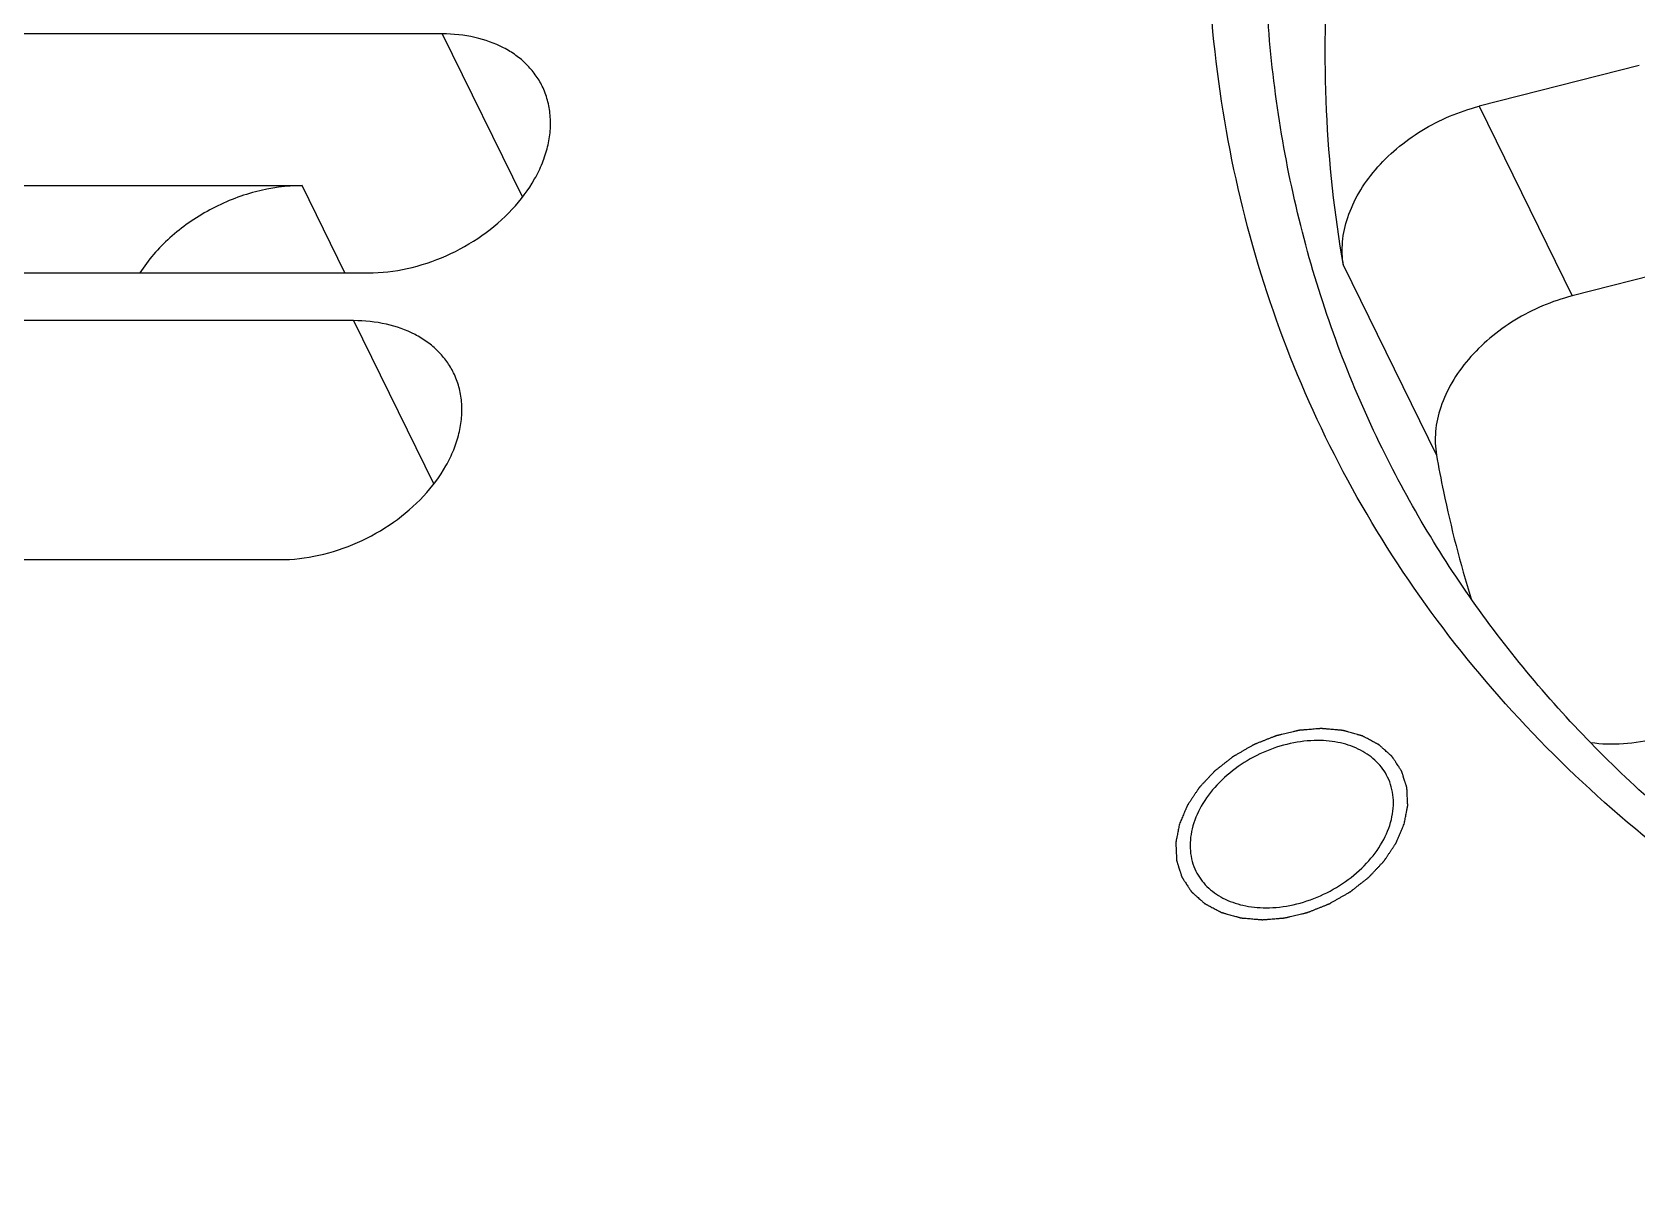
# Model space of a CAD drawing. Header units: millimetres. Extents: x 0 to 841, y 0 to 594.
# Drawn here: x 151.73 to 178.04, y 69.73 to 88.76 of the extents above; entities that cross this region are included whole.
import ezdxf

# ---------------------------------------------------------------- set-up
doc = ezdxf.new("R2010")
doc.units = ezdxf.units.MM
doc.header["$LTSCALE"] = 46.255
doc.layers.get('0').update_dxf_attribs({"linetype": 'CONTINUOUS'})
for name, color, linetype in [('03_ALL_AXES', 7, 'CONTINUOUS'), ('09_ALL_ROUNDS', 7, 'CONTINUOUS'), ('10_ALL_CHAMFER', 7, 'CONTINUOUS')]:
    doc.layers.add(name, color=color, linetype=linetype)

msp = doc.modelspace()

# ---------------------------------------------------------------- linework, layer by layer
at = {"color": 4}
for points in [[(174.221, 75.777), (174.226, 75.802), (174.233, 75.84), (174.243, 75.891), (174.25, 75.929), (174.256, 75.961), (174.261, 75.986), (174.265, 76.005), (174.269, 76.024), (174.272, 76.04), (174.274, 76.053), (174.276, 76.062), (174.277, 76.07), (174.279, 76.076), (174.279, 76.079), (174.28, 76.081), (174.279, 76.084), (174.279, 76.087), (174.279, 76.092), (174.279, 76.1), (174.278, 76.109), (174.278, 76.121), (174.277, 76.136), (174.276, 76.154), (174.275, 76.173), (174.274, 76.197), (174.273, 76.228), (174.271, 76.258), (174.27, 76.283), (174.269, 76.301), (174.269, 76.319), (174.268, 76.334), (174.267, 76.347), (174.267, 76.354), (174.267, 76.36), (174.267, 76.365), (174.266, 76.369), (174.266, 76.372), (174.266, 76.374), (174.265, 76.376), (174.265, 76.379), (174.263, 76.382), (174.262, 76.387), (174.26, 76.392), (174.258, 76.399), (174.255, 76.411), (174.25, 76.425), (174.245, 76.442), (174.239, 76.458), (174.232, 76.481), (174.223, 76.509), (174.215, 76.537), (174.207, 76.56), (174.202, 76.576), (174.197, 76.593), (174.192, 76.607), (174.189, 76.619), (174.187, 76.626), (174.185, 76.631), (174.183, 76.636), (174.182, 76.639), (174.181, 76.642), (174.181, 76.644), (174.179, 76.646), (174.178, 76.648), (174.176, 76.652), (174.173, 76.655), (174.17, 76.66), (174.166, 76.667), (174.159, 76.677), (174.151, 76.689), (174.141, 76.704), (174.132, 76.719), (174.118, 76.739), (174.102, 76.764), (174.086, 76.789), (174.073, 76.81), (174.063, 76.825), (174.053, 76.84), (174.045, 76.852), (174.038, 76.862), (174.034, 76.868), (174.031, 76.874), (174.028, 76.877), (174.026, 76.88), (174.025, 76.883), (174.024, 76.885), (174.022, 76.886), (174.019, 76.888), (174.017, 76.891), (174.013, 76.894), (174.009, 76.898), (174.003, 76.903), (173.994, 76.911), (173.983, 76.921), (173.969, 76.933), (173.955, 76.945), (173.937, 76.962), (173.915, 76.982), (173.892, 77.002), (173.874, 77.018), (173.86, 77.03), (173.846, 77.042), (173.835, 77.053), (173.826, 77.061), (173.819, 77.067), (173.814, 77.072), (173.81, 77.075), (173.807, 77.077), (173.806, 77.079), (173.803, 77.08), (173.801, 77.082), (173.796, 77.084), (173.789, 77.088), (173.78, 77.092), (173.769, 77.098), (173.755, 77.106), (173.738, 77.115), (173.721, 77.124), (173.698, 77.136), (173.669, 77.151), (173.635, 77.169), (173.607, 77.184), (173.584, 77.196), (173.57, 77.204), (173.559, 77.21), (173.55, 77.214), (173.543, 77.218), (173.538, 77.221), (173.535, 77.222), (173.533, 77.223), (173.531, 77.224), (173.528, 77.225), (173.522, 77.227), (173.514, 77.229), (173.504, 77.232), (173.491, 77.235), (173.474, 77.24), (173.448, 77.248), (173.415, 77.257), (173.375, 77.268), (173.336, 77.279), (173.303, 77.289), (173.276, 77.296), (173.26, 77.301), (173.247, 77.304), (173.237, 77.307), (173.229, 77.309), (173.223, 77.311), (173.22, 77.312), (173.217, 77.313), (173.214, 77.313), (173.211, 77.313), (173.204, 77.314), (173.195, 77.315), (173.184, 77.316), (173.169, 77.317), (173.151, 77.319), (173.121, 77.321), (173.084, 77.324), (173.04, 77.328), (172.996, 77.332), (172.959, 77.335), (172.929, 77.338), (172.911, 77.339), (172.896, 77.341), (172.885, 77.342), (172.876, 77.343), (172.869, 77.343), (172.865, 77.343), (172.863, 77.344), (172.86, 77.343), (172.856, 77.343), (172.849, 77.343), (172.84, 77.342), (172.828, 77.341), (172.813, 77.34), (172.794, 77.338), (172.763, 77.336), (172.725, 77.332), (172.679, 77.329), (172.633, 77.325), (172.595, 77.322), (172.564, 77.319), (172.545, 77.318), (172.53, 77.317), (172.519, 77.316), (172.509, 77.315), (172.502, 77.314), (172.498, 77.314), (172.496, 77.314), (172.493, 77.313), (172.489, 77.312), (172.482, 77.311), (172.472, 77.308), (172.461, 77.306), (172.445, 77.302), (172.426, 77.297), (172.395, 77.29), (172.356, 77.281), (172.31, 77.27), (172.263, 77.259), (172.225, 77.249), (172.194, 77.242), (172.174, 77.237), (172.159, 77.234), (172.147, 77.231), (172.138, 77.229), (172.131, 77.227), (172.127, 77.226), (172.124, 77.226), (172.121, 77.224), (172.118, 77.223), (172.111, 77.22), (172.102, 77.216), (172.09, 77.212), (172.075, 77.206), (172.056, 77.199), (172.026, 77.187), (171.988, 77.172), (171.943, 77.154), (171.898, 77.136), (171.86, 77.121), (171.83, 77.109), (171.811, 77.101), (171.796, 77.095), (171.785, 77.091), (171.776, 77.087), (171.769, 77.085), (171.765, 77.083), (171.762, 77.082), (171.76, 77.08), (171.756, 77.078), (171.75, 77.075), (171.741, 77.07), (171.73, 77.063), (171.716, 77.055), (171.698, 77.045), (171.669, 77.029), (171.633, 77.008), (171.59, 76.983), (171.547, 76.959), (171.511, 76.938), (171.483, 76.922), (171.465, 76.911), (171.451, 76.903), (171.44, 76.897), (171.431, 76.892), (171.425, 76.888), (171.421, 76.886), (171.418, 76.885), (171.416, 76.883), (171.413, 76.881), (171.407, 76.876), (171.399, 76.87), (171.39, 76.863), (171.377, 76.853), (171.362, 76.841), (171.337, 76.821), (171.305, 76.796), (171.268, 76.767), (171.23, 76.737), (171.199, 76.713), (171.174, 76.693), (171.158, 76.681), (171.145, 76.671), (171.136, 76.663), (171.128, 76.657), (171.123, 76.653), (171.119, 76.65), (171.117, 76.649), (171.115, 76.646), (171.112, 76.644), (171.108, 76.639), (171.101, 76.632), (171.093, 76.623), (171.083, 76.612), (171.07, 76.598), (171.048, 76.576), (171.022, 76.547), (170.99, 76.514), (170.959, 76.48), (170.932, 76.452), (170.911, 76.43), (170.898, 76.416), (170.888, 76.404), (170.88, 76.396), (170.873, 76.389), (170.868, 76.384), (170.866, 76.381), (170.864, 76.379), (170.862, 76.377), (170.86, 76.374), (170.857, 76.368), (170.852, 76.361), (170.846, 76.352), (170.837, 76.339), (170.827, 76.324), (170.811, 76.3), (170.791, 76.269), (170.766, 76.233), (170.742, 76.196), (170.721, 76.166), (170.705, 76.141), (170.695, 76.126), (170.687, 76.114), (170.681, 76.105), (170.676, 76.097), (170.672, 76.092), (170.67, 76.089), (170.668, 76.087), (170.667, 76.084), (170.666, 76.081), (170.664, 76.075), (170.66, 76.067), (170.656, 76.058), (170.651, 76.045), (170.644, 76.029), (170.633, 76.003), (170.619, 75.971), (170.602, 75.932), (170.586, 75.893), (170.564, 75.842), (170.547, 75.803), (170.536, 75.777)], [(170.536, 75.777), (170.531, 75.752), (170.524, 75.714), (170.514, 75.663), (170.507, 75.625), (170.501, 75.593), (170.496, 75.568), (170.492, 75.549), (170.488, 75.53), (170.485, 75.514), (170.483, 75.501), (170.481, 75.492), (170.48, 75.484), (170.478, 75.478), (170.478, 75.475), (170.477, 75.473), (170.478, 75.47), (170.478, 75.467), (170.478, 75.462), (170.478, 75.454), (170.479, 75.445), (170.479, 75.433), (170.48, 75.418), (170.481, 75.4), (170.482, 75.381), (170.483, 75.357), (170.484, 75.326), (170.486, 75.296), (170.487, 75.271), (170.488, 75.253), (170.488, 75.235), (170.489, 75.22), (170.49, 75.207), (170.49, 75.2), (170.49, 75.194), (170.49, 75.189), (170.491, 75.185), (170.491, 75.182), (170.491, 75.18), (170.492, 75.178), (170.492, 75.175), (170.494, 75.172), (170.495, 75.167), (170.497, 75.162), (170.499, 75.155), (170.502, 75.143), (170.507, 75.129), (170.512, 75.113), (170.518, 75.096), (170.525, 75.073), (170.534, 75.045), (170.542, 75.017), (170.55, 74.994), (170.555, 74.978), (170.56, 74.961), (170.565, 74.947), (170.568, 74.935), (170.57, 74.928), (170.572, 74.923), (170.574, 74.918), (170.575, 74.915), (170.576, 74.912), (170.576, 74.91), (170.578, 74.908), (170.579, 74.906), (170.581, 74.903), (170.584, 74.899), (170.587, 74.894), (170.591, 74.887), (170.598, 74.877), (170.606, 74.865), (170.616, 74.85), (170.625, 74.835), (170.639, 74.815), (170.655, 74.79), (170.671, 74.765), (170.684, 74.744), (170.694, 74.729), (170.704, 74.714), (170.712, 74.702), (170.719, 74.692), (170.723, 74.686), (170.726, 74.681), (170.729, 74.677), (170.731, 74.674), (170.732, 74.671), (170.733, 74.669), (170.735, 74.668), (170.738, 74.666), (170.74, 74.663), (170.744, 74.66), (170.748, 74.656), (170.754, 74.651), (170.763, 74.643), (170.774, 74.633), (170.788, 74.621), (170.802, 74.609), (170.82, 74.592), (170.843, 74.572), (170.865, 74.552), (170.883, 74.536), (170.897, 74.524), (170.911, 74.512), (170.922, 74.501), (170.931, 74.493), (170.938, 74.487), (170.944, 74.482), (170.947, 74.479), (170.95, 74.477), (170.951, 74.475), (170.954, 74.474), (170.956, 74.472), (170.961, 74.47), (170.968, 74.466), (170.977, 74.462), (170.988, 74.456), (171.002, 74.448), (171.019, 74.439), (171.037, 74.43), (171.059, 74.418), (171.088, 74.403), (171.122, 74.385), (171.15, 74.37), (171.173, 74.358), (171.187, 74.35), (171.198, 74.344), (171.207, 74.34), (171.214, 74.336), (171.219, 74.333), (171.222, 74.332), (171.224, 74.331), (171.226, 74.33), (171.229, 74.329), (171.235, 74.327), (171.243, 74.325), (171.253, 74.322), (171.266, 74.319), (171.283, 74.314), (171.309, 74.306), (171.342, 74.297), (171.382, 74.286), (171.421, 74.275), (171.454, 74.265), (171.481, 74.258), (171.497, 74.253), (171.51, 74.25), (171.52, 74.247), (171.528, 74.245), (171.534, 74.243), (171.537, 74.242), (171.54, 74.241), (171.543, 74.241), (171.546, 74.241), (171.553, 74.24), (171.562, 74.239), (171.573, 74.238), (171.588, 74.237), (171.606, 74.235), (171.636, 74.233), (171.673, 74.23), (171.717, 74.226), (171.761, 74.222), (171.798, 74.219), (171.828, 74.216), (171.846, 74.215), (171.861, 74.213), (171.872, 74.212), (171.881, 74.212), (171.888, 74.211), (171.892, 74.211), (171.894, 74.21), (171.897, 74.211), (171.901, 74.211), (171.908, 74.211), (171.917, 74.212), (171.929, 74.213), (171.944, 74.214), (171.963, 74.216), (171.994, 74.218), (172.032, 74.222), (172.078, 74.225), (172.124, 74.229), (172.162, 74.232), (172.193, 74.235), (172.212, 74.236), (172.227, 74.237), (172.238, 74.238), (172.248, 74.239), (172.255, 74.24), (172.259, 74.24), (172.261, 74.24), (172.264, 74.241), (172.268, 74.242), (172.275, 74.243), (172.285, 74.246), (172.296, 74.248), (172.312, 74.252), (172.331, 74.257), (172.362, 74.264), (172.401, 74.273), (172.447, 74.284), (172.494, 74.295), (172.532, 74.305), (172.563, 74.312), (172.583, 74.317), (172.598, 74.32), (172.61, 74.323), (172.619, 74.325), (172.626, 74.327), (172.63, 74.328), (172.633, 74.328), (172.636, 74.33), (172.639, 74.331), (172.646, 74.334), (172.656, 74.338), (172.667, 74.342), (172.682, 74.348), (172.701, 74.355), (172.731, 74.367), (172.769, 74.382), (172.814, 74.4), (172.859, 74.418), (172.897, 74.433), (172.927, 74.445), (172.946, 74.453), (172.961, 74.459), (172.972, 74.463), (172.981, 74.467), (172.988, 74.469), (172.992, 74.471), (172.995, 74.472), (172.997, 74.474), (173.001, 74.476), (173.007, 74.479), (173.016, 74.484), (173.027, 74.491), (173.041, 74.499), (173.059, 74.509), (173.088, 74.525), (173.124, 74.546), (173.167, 74.571), (173.21, 74.595), (173.246, 74.616), (173.274, 74.632), (173.292, 74.643), (173.306, 74.651), (173.317, 74.657), (173.326, 74.662), (173.332, 74.666), (173.336, 74.668), (173.339, 74.669), (173.341, 74.671), (173.344, 74.674), (173.35, 74.678), (173.358, 74.684), (173.367, 74.691), (173.38, 74.701), (173.395, 74.714), (173.42, 74.733), (173.452, 74.758), (173.489, 74.787), (173.527, 74.817), (173.558, 74.842), (173.583, 74.861), (173.599, 74.873), (173.612, 74.883), (173.621, 74.891), (173.629, 74.897), (173.634, 74.901), (173.638, 74.904), (173.64, 74.905), (173.642, 74.908), (173.645, 74.91), (173.649, 74.915), (173.656, 74.922), (173.664, 74.931), (173.674, 74.942), (173.687, 74.956), (173.709, 74.978), (173.735, 75.007), (173.767, 75.04), (173.798, 75.074), (173.825, 75.102), (173.846, 75.124), (173.859, 75.138), (173.869, 75.15), (173.877, 75.158), (173.884, 75.165), (173.889, 75.17), (173.891, 75.173), (173.893, 75.175), (173.895, 75.177), (173.897, 75.18), (173.9, 75.186), (173.905, 75.193), (173.911, 75.202), (173.92, 75.215), (173.93, 75.23), (173.946, 75.254), (173.966, 75.285), (173.991, 75.321), (174.015, 75.358), (174.036, 75.388), (174.052, 75.413), (174.062, 75.428), (174.07, 75.44), (174.076, 75.449), (174.081, 75.457), (174.085, 75.462), (174.087, 75.465), (174.089, 75.467), (174.09, 75.47), (174.091, 75.473), (174.093, 75.479), (174.097, 75.487), (174.101, 75.496), (174.106, 75.509), (174.113, 75.525), (174.124, 75.551), (174.138, 75.583), (174.155, 75.622), (174.171, 75.661), (174.193, 75.712), (174.21, 75.751), (174.221, 75.777)]]:
    msp.add_open_spline(points, degree=3, knots=[0, 0, 0, 0, 0.015625, 0.023438, 0.03125, 0.039062, 0.042969, 0.046875, 0.050781, 0.054688, 0.056641, 0.058594, 0.060547, 0.061523, 0.062012, 0.0625, 0.062988, 0.063477, 0.064453, 0.066406, 0.068359, 0.070312, 0.074219, 0.078125, 0.082031, 0.085938, 0.09375, 0.101562, 0.105469, 0.109375, 0.113281, 0.117188, 0.119141, 0.121094, 0.12207, 0.123047, 0.124023, 0.124512, 0.125, 0.125488, 0.125977, 0.126953, 0.12793, 0.128906, 0.130859, 0.132812, 0.136719, 0.140625, 0.144531, 0.148438, 0.15625, 0.164062, 0.167969, 0.171875, 0.175781, 0.179688, 0.181641, 0.183594, 0.18457, 0.185547, 0.186523, 0.187012, 0.1875, 0.187988, 0.188477, 0.189453, 0.19043, 0.191406, 0.193359, 0.195312, 0.199219, 0.203125, 0.207031, 0.210938, 0.21875, 0.226562, 0.230469, 0.234375, 0.238281, 0.242188, 0.244141, 0.246094, 0.24707, 0.248047, 0.249023, 0.249512, 0.25, 0.250488, 0.250977, 0.251953, 0.25293, 0.253906, 0.255859, 0.257812, 0.261719, 0.265625, 0.269531, 0.273438, 0.28125, 0.289062, 0.292969, 0.296875, 0.300781, 0.304688, 0.306641, 0.308594, 0.310547, 0.311523, 0.312012, 0.3125, 0.312988, 0.313477, 0.314453, 0.316406, 0.318359, 0.320312, 0.324219, 0.328125, 0.332031, 0.335938, 0.34375, 0.351562, 0.359375, 0.363281, 0.367188, 0.369141, 0.371094, 0.373047, 0.374023, 0.374512, 0.375, 0.375488, 0.375977, 0.376953, 0.378906, 0.380859, 0.382812, 0.386719, 0.390625, 0.398438, 0.40625, 0.414062, 0.421875, 0.425781, 0.429688, 0.431641, 0.433594, 0.435547, 0.436523, 0.437012, 0.4375, 0.437988, 0.438477, 0.439453, 0.441406, 0.443359, 0.445312, 0.449219, 0.453125, 0.460938, 0.46875, 0.476562, 0.484375, 0.488281, 0.492188, 0.494141, 0.496094, 0.498047, 0.499023, 0.499512, 0.5, 0.500488, 0.500977, 0.501953, 0.503906, 0.505859, 0.507812, 0.511719, 0.515625, 0.523438, 0.53125, 0.539062, 0.546875, 0.550781, 0.554688, 0.556641, 0.558594, 0.560547, 0.561523, 0.562012, 0.5625, 0.562988, 0.563477, 0.564453, 0.566406, 0.568359, 0.570312, 0.574219, 0.578125, 0.585938, 0.59375, 0.601562, 0.609375, 0.613281, 0.617188, 0.619141, 0.621094, 0.623047, 0.624023, 0.624512, 0.625, 0.625488, 0.625977, 0.626953, 0.628906, 0.630859, 0.632812, 0.636719, 0.640625, 0.648438, 0.65625, 0.664062, 0.671875, 0.675781, 0.679688, 0.681641, 0.683594, 0.685547, 0.686523, 0.687012, 0.6875, 0.687988, 0.688477, 0.689453, 0.691406, 0.693359, 0.695312, 0.699219, 0.703125, 0.710938, 0.71875, 0.726562, 0.734375, 0.738281, 0.742188, 0.744141, 0.746094, 0.748047, 0.749023, 0.749512, 0.75, 0.750488, 0.750977, 0.751953, 0.753906, 0.755859, 0.757812, 0.761719, 0.765625, 0.773438, 0.78125, 0.789062, 0.796875, 0.800781, 0.804688, 0.806641, 0.808594, 0.810547, 0.811523, 0.812012, 0.8125, 0.812988, 0.813477, 0.814453, 0.816406, 0.818359, 0.820312, 0.824219, 0.828125, 0.835938, 0.84375, 0.851562, 0.859375, 0.863281, 0.867188, 0.869141, 0.871094, 0.873047, 0.874023, 0.874512, 0.875, 0.875488, 0.875977, 0.876953, 0.878906, 0.880859, 0.882812, 0.886719, 0.890625, 0.898438, 0.90625, 0.914062, 0.921875, 0.925781, 0.929688, 0.931641, 0.933594, 0.935547, 0.936523, 0.937012, 0.9375, 0.937988, 0.938477, 0.939453, 0.941406, 0.943359, 0.945312, 0.949219, 0.953125, 0.960938, 0.96875, 0.976562, 0.984375, 1, 1, 1, 1], dxfattribs=at)
at = {"layer": '03_ALL_AXES', "color": 7}
for p, q in [((158.452, 88.729), (138.879, 88.729)), ((137.669, 84.812), (157.241, 84.812)), ((156.999, 84.029), (137.427, 84.029)), ((136.217, 80.112), (155.789, 80.112))]:
    msp.add_line(p, q, dxfattribs=at)
at = {"layer": '03_ALL_AXES', "color": 4}
for p, q in [((158.452, 88.729), (159.766, 86.051)), ((156.999, 84.029), (158.313, 81.351))]:
    msp.add_line(p, q, dxfattribs=at)
at = {"layer": '03_ALL_AXES', "color": 7}
for points, knots in [([(160.091, 87.872), (160.059, 87.938), (159.982, 88.065), (159.836, 88.235), (159.661, 88.384), (159.386, 88.552), (158.98, 88.694), (158.632, 88.729), (158.452, 88.729)], [0, 0, 0, 0, 0.112901, 0.227308, 0.344582, 0.465828, 0.722461, 1, 1, 1, 1]), ([(157.241, 84.812), (157.456, 84.812), (157.894, 84.864), (158.526, 85.074), (159.111, 85.403), (159.607, 85.829), (159.924, 86.25), (160.098, 86.607), (160.185, 86.873), (160.229, 87.138), (160.229, 87.396), (160.186, 87.644), (160.127, 87.799), (160.091, 87.872)], [0, 0, 0, 0, 0.132554, 0.270699, 0.409836, 0.545175, 0.672673, 0.732791, 0.790285, 0.845298, 0.898185, 0.949508, 1, 1, 1, 1]), ([(158.639, 83.172), (158.606, 83.238), (158.53, 83.365), (158.384, 83.535), (158.208, 83.684), (157.934, 83.852), (157.527, 83.994), (157.179, 84.029), (156.999, 84.029)], [0, 0, 0, 0, 0.112901, 0.227308, 0.344582, 0.465828, 0.722461, 1, 1, 1, 1]), ([(155.789, 80.112), (156.003, 80.112), (156.442, 80.164), (157.074, 80.374), (157.658, 80.703), (158.154, 81.129), (158.471, 81.55), (158.645, 81.907), (158.732, 82.173), (158.777, 82.438), (158.777, 82.696), (158.733, 82.944), (158.674, 83.099), (158.639, 83.172)], [0, 0, 0, 0, 0.132554, 0.270699, 0.409836, 0.545175, 0.672673, 0.732791, 0.790285, 0.845298, 0.898185, 0.949508, 1, 1, 1, 1]), ([(172.802, 77.148), (172.652, 77.148), (172.345, 77.112), (171.903, 76.965), (171.494, 76.734), (171.146, 76.436), (170.885, 76.09), (170.753, 75.772), (170.711, 75.52), (170.711, 75.339), (170.741, 75.166), (170.782, 75.057), (170.807, 75.006)], [0, 0, 0, 0, 0.132591, 0.270775, 0.409951, 0.545327, 0.672861, 0.790227, 0.845255, 0.898156, 0.949494, 1, 1, 1, 1]), ([(173.95, 76.548), (173.927, 76.594), (173.874, 76.683), (173.771, 76.802), (173.648, 76.906), (173.456, 77.024), (173.172, 77.124), (172.928, 77.148), (172.802, 77.148)], [0, 0, 0, 0, 0.112901, 0.227308, 0.344582, 0.465828, 0.722461, 1, 1, 1, 1]), ([(171.955, 74.406), (172.105, 74.406), (172.412, 74.442), (172.854, 74.589), (173.263, 74.82), (173.611, 75.118), (173.872, 75.464), (174.004, 75.782), (174.046, 76.034), (174.046, 76.215), (174.016, 76.388), (173.975, 76.497), (173.95, 76.548)], [0, 0, 0, 0, 0.132591, 0.270775, 0.409951, 0.545327, 0.672861, 0.790227, 0.845255, 0.898156, 0.949494, 1, 1, 1, 1]), ([(170.807, 75.006), (170.83, 74.96), (170.884, 74.871), (170.986, 74.752), (171.109, 74.648), (171.301, 74.53), (171.585, 74.43), (171.829, 74.406), (171.955, 74.406)], [0, 0, 0, 0, 0.112901, 0.227308, 0.344582, 0.465828, 0.722461, 1, 1, 1, 1])]:
    msp.add_open_spline(points, degree=3, knots=knots, dxfattribs=at)
at = {"layer": '09_ALL_ROUNDS', "color": 7}
for p, q in [((178.073, 88.21), (175.45, 87.542)), ((148.326, 86.242), (156.155, 86.242)), ((179.598, 85.102), (176.975, 84.434))]:
    msp.add_line(p, q, dxfattribs=at)
at = {"layer": '09_ALL_ROUNDS', "color": 4}
for p, q in [((175.45, 87.542), (176.975, 84.434)), ((156.856, 84.812), (156.155, 86.242)), ((173.226, 84.934), (174.751, 81.826))]:
    msp.add_line(p, q, dxfattribs=at)
at = {"layer": '09_ALL_ROUNDS', "color": 7}
for points, knots in [([(173.226, 84.934), (173.079, 85.773), (172.894, 87.492), (172.94, 90.117), (173.308, 92.792), (173.991, 95.49), (174.984, 98.186), (176.276, 100.854), (177.855, 103.469), (179.073, 105.139), (179.723, 105.959)], [0, 0, 0, 0, 0.112746, 0.228193, 0.346955, 0.469474, 0.596019, 0.726686, 0.861414, 1, 1, 1, 1]), ([(173.226, 84.934), (173.204, 85.061), (173.195, 85.33), (173.285, 85.735), (173.471, 86.136), (173.744, 86.516), (174.094, 86.861), (174.642, 87.255), (175.12, 87.458), (175.45, 87.542)], [0, 0, 0, 0, 0.103776, 0.213967, 0.331896, 0.457473, 0.589451, 0.725749, 1, 1, 1, 1]), ([(156.155, 86.242), (155.897, 86.242), (155.504, 86.187), (155.004, 86.022), (154.637, 85.852), (154.294, 85.64), (153.887, 85.318), (153.631, 85.024), (153.495, 84.812)], [0, 0, 0, 0, 0.246443, 0.374568, 0.503796, 0.632507, 0.759117, 1, 1, 1, 1]), ([(176.975, 84.434), (176.645, 84.35), (176.167, 84.147), (175.619, 83.753), (175.27, 83.408), (174.996, 83.028), (174.81, 82.627), (174.72, 82.222), (174.729, 81.953), (174.751, 81.826)], [0, 0, 0, 0, 0.274251, 0.410549, 0.542527, 0.668104, 0.786033, 0.896224, 1, 1, 1, 1]), ([(174.751, 81.826), (174.786, 81.626), (174.938, 80.833), (175.14, 80.049), (175.319, 79.472)], [0, 0, 0, 0, 0.251367, 1, 1, 1, 1]), ([(179.435, 77.66), (179.273, 77.55), (178.93, 77.36), (178.382, 77.167), (177.826, 77.075), (177.456, 77.085), (177.279, 77.11)], [0, 0, 0, 0, 0.258296, 0.515226, 0.764244, 1, 1, 1, 1])]:
    msp.add_open_spline(points, degree=3, knots=knots, dxfattribs=at)
at = {"layer": '10_ALL_CHAMFER', "color": 7}
for points, knots in [([(196.562, 69.733), (194.454, 69.733), (191.326, 69.986), (187.802, 70.784), (185.905, 71.367), (184.099, 72.025), (181.961, 73.003), (179.599, 74.426), (177.483, 76.079), (175.634, 77.945), (174.072, 80.006), (172.812, 82.241), (171.868, 84.63), (171.249, 87.146), (170.96, 89.765), (171.003, 92.461), (171.378, 95.208), (171.958, 97.498), (172.577, 99.328), (173.312, 101.184), (174.429, 103.485), (176.054, 106.17), (177.959, 108.774), (180.126, 111.274), (182.534, 113.645), (185.159, 115.865), (187.977, 117.914), (190.961, 119.77), (195.116, 121.963), (199.483, 123.707), (203.965, 124.956), (208.402, 125.846), (211.772, 126.133), (213.991, 126.133)], [0, 0, 0, 0, 0.064582, 0.095464, 0.11054, 0.125372, 0.154318, 0.182381, 0.209676, 0.236357, 0.262613, 0.288661, 0.314727, 0.341041, 0.367812, 0.395227, 0.423431, 0.452532, 0.467446, 0.482605, 0.513652, 0.545669, 0.578606, 0.612385, 0.646899, 0.682024, 0.717618, 0.753526, 0.789586, 0.861453, 0.896979, 0.932011, 1, 1, 1, 1]), ([(173.86, 81.938), (173.607, 82.453), (173.148, 83.512), (172.61, 85.162), (172.223, 86.868), (171.989, 88.623), (171.91, 90.418), (171.985, 92.245), (172.214, 94.096), (172.729, 96.61), (173.764, 99.771), (175.57, 103.472), (177.92, 107.061), (180.771, 110.472), (184.071, 113.644), (187.76, 116.521), (191.77, 119.052), (196.03, 121.19), (200.462, 122.897), (204.987, 124.142), (209.521, 124.902), (212.548, 125.079), (214.038, 125.079)], [0, 0, 0, 0, 0.025192, 0.05049, 0.075997, 0.101808, 0.128011, 0.154682, 0.181887, 0.209676, 0.267106, 0.327156, 0.389771, 0.454727, 0.521659, 0.590095, 0.659487, 0.729242, 0.798747, 0.867402, 0.934649, 1, 1, 1, 1]), ([(196.973, 69.854), (195.678, 69.854), (193.133, 69.984), (190.018, 70.491), (187.645, 71.101), (185.948, 71.652), (184.324, 72.299), (182.777, 73.039), (181.315, 73.869), (179.941, 74.788), (178.662, 75.79), (177.483, 76.873), (176.407, 78.033), (175.439, 79.265), (174.583, 80.565), (174.088, 81.474), (173.86, 81.938)], [0, 0, 0, 0, 0.141308, 0.277559, 0.343742, 0.408607, 0.472175, 0.53449, 0.595615, 0.655638, 0.714667, 0.77283, 0.830274, 0.887165, 0.943678, 1, 1, 1, 1])]:
    msp.add_open_spline(points, degree=3, knots=knots, dxfattribs=at)

doc.saveas('drawing.dxf')
